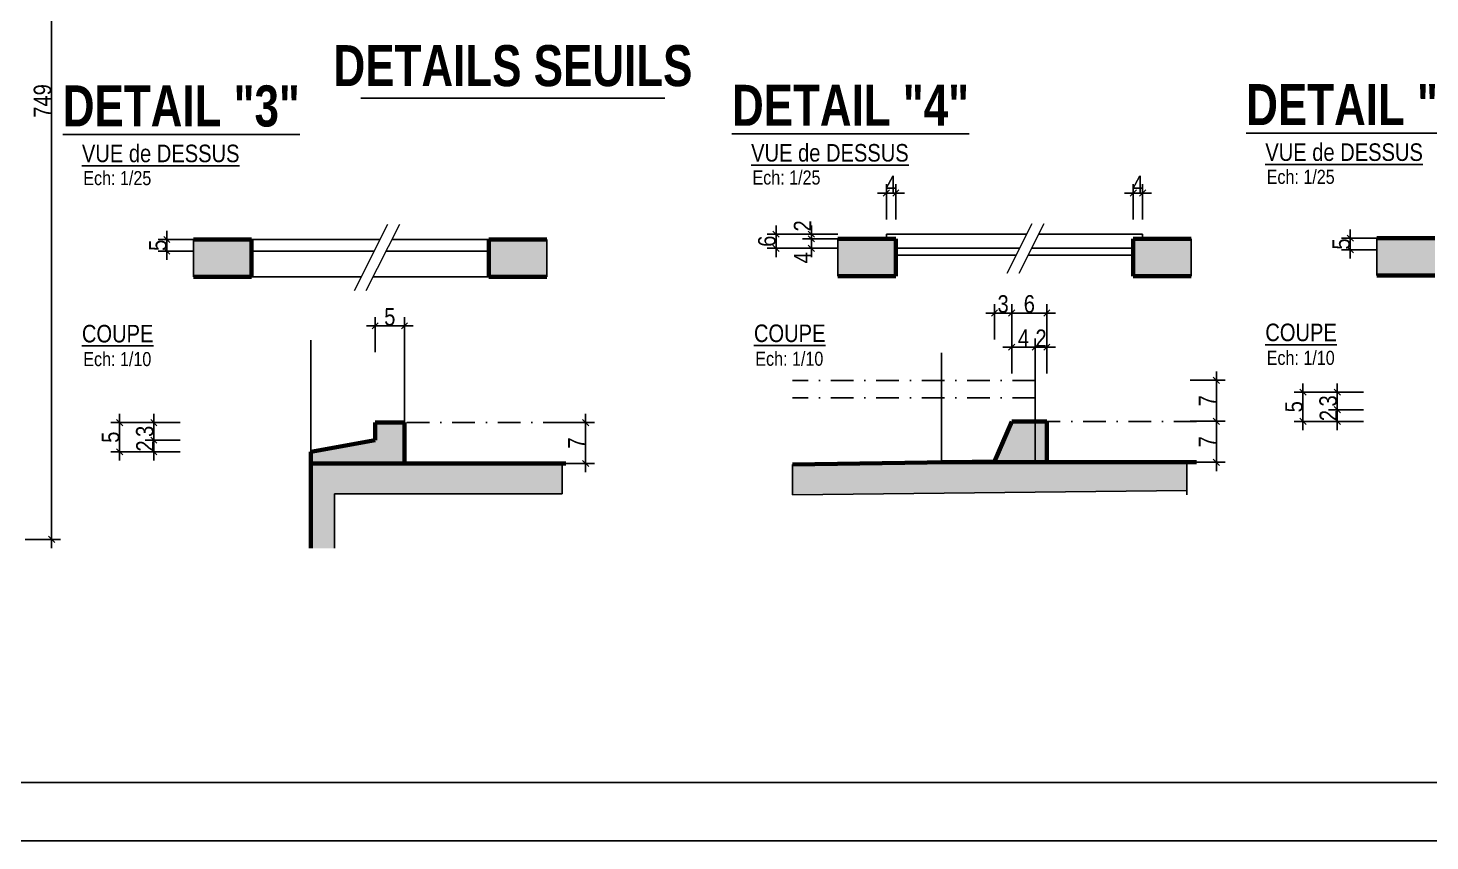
# Model space of a CAD drawing. Header units: centimetres. Extents: x -1744 to 32711, y -16767 to -12567.
# Drawn here: x 28982 to 30179, y -16767 to -16073 of the extents above; entities that cross this region are included whole.
import ezdxf
from ezdxf.enums import TextEntityAlignment as Align

# ---------------------------------------------------------------- set-up
doc = ezdxf.new("R2010")
doc.units = ezdxf.units.CM
doc.header["$LTSCALE"] = 25.4
doc.header["$PDMODE"] = 1
doc.header["$PDSIZE"] = -2
doc.linetypes.add('CACHEX2', pattern=[19.05, 12.7, -6.35])
doc.linetypes.add('TIRETPTX2', pattern=[50.8, 25.4, -12.7, 0, -12.7])
for name, color, linetype in [('01_cote_gen', 4, 'Continuous'), ('01_linteaux', 2, 'Continuous'), ('01_poch_BN', 9, 'Continuous'), ('01_poch_murs', 253, 'Continuous'), ('01_texte', 230, 'Continuous'), ('AA_COTES', 2, 'Continuous')]:
    doc.layers.add(name, color=color, linetype=linetype)
for name, color, linetype, lineweight in [('01_murs_coup', 5, 'Continuous', 60), ('01_résv', 32, 'Continuous', 9), ('01_tram_axes', 2, 'TIRETPTX2', 9)]:
    doc.layers.add(name, color=color, linetype=linetype, lineweight=lineweight)
doc.styles.add('ARIAL NA', font='ARIALN.TTF')
doc.styles.add('impact', font='impact.ttf')
doc.styles.add('STYLE2', font='ARIALN.TTF')
doc.dimstyles.new('JB10', dxfattribs={"dimscale": 0.1, "dimtxt": 150, "dimasz": 15, "dimexe": 0.1, "dimexo": 0.1, "dimgap": 0.09, "dimtad": 1, "dimdec": 1, "dimlfac": 0.2, "dimdsep": 46, "dimtxsty": 'STYLE2', "dimblk1": 'BOND_G', "dimblk2": 'BOND_D', "dimsah": 1, "dimcen": 1.5, "dimdle": 0.01, "dimse1": 1, "dimse2": 1, "dimclrd": 4, "dimclre": 2, "dimclrt": 6, "dimazin": 2, "dimtfac": 2.333333, "dimtdec": 1, "dimtix": 1, "dimtmove": 2, "dimatfit": 3, "dimldrblk": 'BOND_G', "dimfxl": 1, "dimtolj": 1, "dimtzin": 0, "dimarcsym": 0})
doc.dimstyles.new('JB25', dxfattribs={"dimscale": 0.1, "dimtxt": 150, "dimasz": 15, "dimexe": 0.1, "dimexo": 0.1, "dimgap": 0.09, "dimtad": 1, "dimdec": 1, "dimlfac": 0.5, "dimdsep": 46, "dimtxsty": 'STYLE2', "dimblk1": 'BOND_G', "dimblk2": 'BOND_D', "dimsah": 1, "dimcen": 1.5, "dimdle": 0.01, "dimse1": 1, "dimse2": 1, "dimclrd": 4, "dimclre": 2, "dimclrt": 6, "dimazin": 2, "dimtfac": 2.333333, "dimtdec": 1, "dimtix": 1, "dimtmove": 2, "dimatfit": 3, "dimldrblk": 'BOND_G', "dimfxl": 1, "dimtolj": 1, "dimtzin": 0, "dimarcsym": 0})
doc.dimstyles.new('JB50', dxfattribs={"dimscale": 0.1, "dimtxt": 150, "dimasz": 15, "dimexe": 0.1, "dimexo": 0.1, "dimgap": 0.09, "dimtad": 1, "dimdec": 1, "dimdsep": 46, "dimtxsty": 'STYLE2', "dimblk1": 'BOND_G', "dimblk2": 'BOND_D', "dimsah": 1, "dimcen": 1.5, "dimdle": 0.01, "dimse1": 1, "dimse2": 1, "dimclrd": 4, "dimclre": 2, "dimclrt": 6, "dimazin": 2, "dimtfac": 2.333333, "dimtdec": 1, "dimtix": 1, "dimtmove": 2, "dimatfit": 3, "dimldrblk": 'BOND_G', "dimfxl": 1, "dimtolj": 1, "dimtzin": 0, "dimarcsym": 0})

# ---------------------------------------------------------------- blocks, each defined once
blk = doc.blocks.new('BOND_G')
at = {"layer": 'AA_COTES', "color": 0}
for p, q in [((0, -5), (0, 15)), ((5, 0), (-5, 0)), ((1.77, 1.77), (-1.77, -1.77))]:
    blk.add_line(p, q, dxfattribs=at)
blk = doc.blocks.new('BOND_D')
at = {"layer": 'AA_COTES', "color": 0}
for p, q in [((5, 0), (-5, 0)), ((-1.77, -1.77), (1.77, 1.77)), ((0, 5), (0, -15))]:
    blk.add_line(p, q, dxfattribs=at)
blk = doc.blocks.new('*D619')
at = {"layer": '01_cote_gen', "color": 4, "lineweight": -2, "transparency": 16777216}
blk.add_line((29001.7, -15762.1), (29001.7, -16508), dxfattribs=at)
at = {"layer": 'Defpoints', "color": 0, "transparency": 16777216}
for p in [(29017.3, -15760.6), (28979.4, -16509.5), (29001.7, -16509.5)]:
    blk.add_point(p, dxfattribs=at)
at = {"layer": '01_cote_gen', "color": 4, "lineweight": -2, "transparency": 16777216, "xscale": 1.5, "yscale": 1.5, "zscale": 1.5}
for name, p, rotation in [('BOND_G', (29001.7, -15760.6), 90), ('BOND_D', (29001.7, -16509.5), 270)]:
    blk.add_blockref(name, p, dxfattribs=dict(at, rotation=rotation))
at = {"layer": '01_cote_gen', "color": 6, "transparency": 16777216, "insert": (28994, -16135), "char_height": 15, "attachment_point": 5, "rotation": 90, "style": 'STYLE2'}
blk.add_mtext('\\A1;749', dxfattribs=at)
blk = doc.blocks.new('*D1059')
at = {"layer": '01_cote_gen', "color": 4, "lineweight": -2, "transparency": 16777216}
blk.add_line((29823.6, -16316.2), (29850.6, -16316.2), dxfattribs=at)
at = {"layer": 'Defpoints', "color": 0, "transparency": 16777216}
for p in [(29852.1, -16316.2), (29822.1, -16408.6), (29852.1, -16408.6)]:
    blk.add_point(p, dxfattribs=at)
at = {"layer": '01_cote_gen', "color": 4, "lineweight": -2, "transparency": 16777216, "xscale": 1.5, "yscale": 1.5, "zscale": 1.5, "rotation": 180}
blk.add_blockref('BOND_G', (29822.1, -16316.2), dxfattribs=at)
at = {"layer": '01_cote_gen', "color": 4, "lineweight": -2, "transparency": 16777216, "xscale": 1.5, "yscale": 1.5, "zscale": 1.5}
blk.add_blockref('BOND_D', (29852.1, -16316.2), dxfattribs=at)
at = {"layer": '01_cote_gen', "color": 6, "transparency": 16777216, "insert": (29837.1, -16308.5), "char_height": 15, "attachment_point": 5, "style": 'STYLE2'}
blk.add_mtext('\\A1;6', dxfattribs=at)
blk = doc.blocks.new('*D1060')
at = {"layer": '01_cote_gen', "color": 4, "lineweight": -2, "transparency": 16777216}
blk.add_line((29823.6, -16345.3), (29840.6, -16345.3), dxfattribs=at)
at = {"layer": 'Defpoints', "color": 0, "transparency": 16777216}
for p in [(29822.1, -16338.7), (29842.1, -16345.3), (29842.1, -16350.3)]:
    blk.add_point(p, dxfattribs=at)
at = {"layer": '01_cote_gen', "color": 4, "lineweight": -2, "transparency": 16777216, "xscale": 1.5, "yscale": 1.5, "zscale": 1.5, "rotation": 180}
blk.add_blockref('BOND_G', (29822.1, -16345.3), dxfattribs=at)
at = {"layer": '01_cote_gen', "color": 4, "lineweight": -2, "transparency": 16777216, "xscale": 1.5, "yscale": 1.5, "zscale": 1.5}
blk.add_blockref('BOND_D', (29842.1, -16345.3), dxfattribs=at)
at = {"layer": '01_cote_gen', "color": 6, "transparency": 16777216, "insert": (29832.1, -16337.7), "char_height": 15, "attachment_point": 5, "style": 'STYLE2'}
blk.add_mtext('\\A1;4', dxfattribs=at)
blk = doc.blocks.new('*D1050')
at = {"layer": '01_cote_gen', "color": 4, "lineweight": -2, "transparency": 16777216}
blk.add_line((29843.6, -16345.3), (29850.6, -16345.3), dxfattribs=at)
at = {"layer": 'Defpoints', "color": 0, "transparency": 16777216}
for p in [(29852.1, -16341.3), (29852.1, -16345.3), (29842.1, -16355.4)]:
    blk.add_point(p, dxfattribs=at)
at = {"layer": '01_cote_gen', "color": 4, "lineweight": -2, "transparency": 16777216, "xscale": 1.5, "yscale": 1.5, "zscale": 1.5, "rotation": 180}
blk.add_blockref('BOND_G', (29842.1, -16345.3), dxfattribs=at)
at = {"layer": '01_cote_gen', "color": 4, "lineweight": -2, "transparency": 16777216, "xscale": 1.5, "yscale": 1.5, "zscale": 1.5}
blk.add_blockref('BOND_D', (29852.1, -16345.3), dxfattribs=at)
at = {"layer": '01_cote_gen', "color": 6, "transparency": 16777216, "insert": (29847.1, -16337.7), "char_height": 15, "attachment_point": 5, "style": 'STYLE2'}
blk.add_mtext('\\A1;2', dxfattribs=at)
blk = doc.blocks.new('*D1061')
at = {"layer": '01_cote_gen', "color": 4, "lineweight": -2, "transparency": 16777216}
blk.add_line((29996.9, -16410.1), (29996.9, -16442.1), dxfattribs=at)
at = {"layer": 'Defpoints', "color": 0, "transparency": 16777216}
for p in [(29852.1, -16408.6), (29871, -16443.6), (29996.9, -16443.6)]:
    blk.add_point(p, dxfattribs=at)
at = {"layer": '01_cote_gen', "color": 4, "lineweight": -2, "transparency": 16777216, "xscale": 1.5, "yscale": 1.5, "zscale": 1.5}
for name, p, rotation in [('BOND_G', (29996.9, -16408.6), 90), ('BOND_D', (29996.9, -16443.6), 270)]:
    blk.add_blockref(name, p, dxfattribs=dict(at, rotation=rotation))
at = {"layer": '01_cote_gen', "color": 6, "transparency": 16777216, "insert": (29989.4, -16426.1), "char_height": 15, "attachment_point": 5, "rotation": 90, "style": 'STYLE2'}
blk.add_mtext('\\A1;7', dxfattribs=at)
blk = doc.blocks.new('*D1062')
at = {"layer": '01_cote_gen', "color": 4, "lineweight": -2, "transparency": 16777216}
blk.add_line((29808.8, -16316.2), (29820.6, -16316.2), dxfattribs=at)
at = {"layer": 'Defpoints', "color": 0, "transparency": 16777216}
for p in [(29822.1, -16316.2), (29822.1, -16408.6), (29807.3, -16442.9)]:
    blk.add_point(p, dxfattribs=at)
at = {"layer": '01_cote_gen', "color": 4, "lineweight": -2, "transparency": 16777216, "xscale": 1.5, "yscale": 1.5, "zscale": 1.5, "rotation": 180}
blk.add_blockref('BOND_G', (29807.3, -16316.2), dxfattribs=at)
at = {"layer": '01_cote_gen', "color": 4, "lineweight": -2, "transparency": 16777216, "xscale": 1.5, "yscale": 1.5, "zscale": 1.5}
blk.add_blockref('BOND_D', (29822.1, -16316.2), dxfattribs=at)
at = {"layer": '01_cote_gen', "color": 6, "transparency": 16777216, "insert": (29814.7, -16308.5), "char_height": 15, "attachment_point": 5, "style": 'STYLE2'}
blk.add_mtext('\\A1;3', dxfattribs=at)
blk = doc.blocks.new('*D1063')
at = {"layer": '01_cote_gen', "color": 4, "lineweight": -2, "transparency": 16777216}
blk.add_line((29650.9, -16259.3), (29650.9, -16254.3), dxfattribs=at)
at = {"layer": 'Defpoints', "color": 0, "transparency": 16777216}
for p in [(29650.9, -16252.8), (29723, -16252.8), (29738.8, -16260.8)]:
    blk.add_point(p, dxfattribs=at)
at = {"layer": '01_cote_gen', "color": 4, "lineweight": -2, "transparency": 16777216, "xscale": 1.5, "yscale": 1.5, "zscale": 1.5}
for name, p, rotation in [('BOND_D', (29650.9, -16252.8), 90), ('BOND_G', (29650.9, -16260.8), 270)]:
    blk.add_blockref(name, p, dxfattribs=dict(at, rotation=rotation))
at = {"layer": '01_cote_gen', "color": 6, "transparency": 16777216, "insert": (29643.4, -16269), "char_height": 15, "attachment_point": 5, "rotation": 90, "style": 'STYLE2'}
blk.add_mtext('\\A1;4', dxfattribs=at)
blk = doc.blocks.new('*D1051')
at = {"layer": '01_cote_gen', "color": 4, "lineweight": -2, "transparency": 16777216}
blk.add_line((29620.7, -16259.3), (29620.7, -16250.3), dxfattribs=at)
at = {"layer": 'Defpoints', "color": 0, "transparency": 16777216}
for p in [(29620.7, -16248.8), (29663.4, -16248.8), (29662.6, -16260.8)]:
    blk.add_point(p, dxfattribs=at)
at = {"layer": '01_cote_gen', "color": 4, "lineweight": -2, "transparency": 16777216, "xscale": 1.5, "yscale": 1.5, "zscale": 1.5}
for name, p, rotation in [('BOND_D', (29620.7, -16248.8), 90), ('BOND_G', (29620.7, -16260.8), 270)]:
    blk.add_blockref(name, p, dxfattribs=dict(at, rotation=rotation))
at = {"layer": '01_cote_gen', "color": 6, "transparency": 16777216, "insert": (29613, -16254.8), "char_height": 15, "attachment_point": 5, "rotation": 90, "style": 'STYLE2'}
blk.add_mtext('\\A1;6', dxfattribs=at)
blk = doc.blocks.new('*D1052')
at = {"layer": '01_cote_gen', "color": 4, "lineweight": -2, "transparency": 16777216}
blk.add_line((29650.9, -16251.3), (29650.9, -16250.3), dxfattribs=at)
at = {"layer": 'Defpoints', "color": 0, "transparency": 16777216}
for p in [(29643.2, -16248.8), (29643.4, -16252.8), (29650.9, -16248.8)]:
    blk.add_point(p, dxfattribs=at)
at = {"layer": '01_cote_gen', "color": 4, "lineweight": -2, "transparency": 16777216, "xscale": 1.5, "yscale": 1.5, "zscale": 1.5}
for name, p, rotation in [('BOND_D', (29650.9, -16248.8), 90), ('BOND_G', (29650.9, -16252.8), 270)]:
    blk.add_blockref(name, p, dxfattribs=dict(at, rotation=rotation))
at = {"layer": '01_cote_gen', "color": 6, "transparency": 16777216, "insert": (29643.4, -16241.7), "char_height": 15, "attachment_point": 5, "rotation": 90, "style": 'STYLE2'}
blk.add_mtext('\\A1;2', dxfattribs=at)
blk = doc.blocks.new('*D1064')
at = {"layer": '01_cote_gen', "color": 4, "lineweight": -2, "transparency": 16777216}
for p, q in [((29713.5, -16213.7), (29712, -16213.7)), ((29723, -16213.7), (29715, -16213.7)), ((29724.5, -16213.7), (29726, -16213.7))]:
    blk.add_line(p, q, dxfattribs=at)
at = {"layer": 'Defpoints', "color": 0, "transparency": 16777216}
for p in [(29715, -16213.7), (29715, -16248.8), (29723, -16252.8)]:
    blk.add_point(p, dxfattribs=at)
at = {"layer": '01_cote_gen', "color": 4, "lineweight": -2, "transparency": 16777216, "xscale": 1.5, "yscale": 1.5, "zscale": 1.5}
blk.add_blockref('BOND_D', (29715, -16213.7), dxfattribs=at)
at = {"layer": '01_cote_gen', "color": 4, "lineweight": -2, "transparency": 16777216, "xscale": 1.5, "yscale": 1.5, "zscale": 1.5, "rotation": 180}
blk.add_blockref('BOND_G', (29723, -16213.7), dxfattribs=at)
at = {"layer": '01_cote_gen', "color": 6, "transparency": 16777216, "insert": (29719, -16206.2), "char_height": 15, "attachment_point": 5, "style": 'STYLE2'}
blk.add_mtext('\\A1;4', dxfattribs=at)
blk = doc.blocks.new('*D1065')
at = {"layer": '01_cote_gen', "color": 4, "lineweight": -2, "transparency": 16777216}
for p, q in [((29924.4, -16213.7), (29922.9, -16213.7)), ((29933.9, -16213.7), (29925.9, -16213.7)), ((29935.4, -16213.7), (29936.9, -16213.7))]:
    blk.add_line(p, q, dxfattribs=at)
at = {"layer": 'Defpoints', "color": 0, "transparency": 16777216}
for p in [(29925.9, -16213.7), (29925.9, -16252.8), (29933.9, -16252.8)]:
    blk.add_point(p, dxfattribs=at)
at = {"layer": '01_cote_gen', "color": 4, "lineweight": -2, "transparency": 16777216, "xscale": 1.5, "yscale": 1.5, "zscale": 1.5}
blk.add_blockref('BOND_D', (29925.9, -16213.7), dxfattribs=at)
at = {"layer": '01_cote_gen', "color": 4, "lineweight": -2, "transparency": 16777216, "xscale": 1.5, "yscale": 1.5, "zscale": 1.5, "rotation": 180}
blk.add_blockref('BOND_G', (29933.9, -16213.7), dxfattribs=at)
at = {"layer": '01_cote_gen', "color": 6, "transparency": 16777216, "insert": (29929.9, -16206.2), "char_height": 15, "attachment_point": 5, "style": 'STYLE2'}
blk.add_mtext('\\A1;4', dxfattribs=at)
blk = doc.blocks.new('*D1066')
at = {"layer": '01_cote_gen', "color": 4, "lineweight": -2, "transparency": 16777216}
blk.add_line((29996.9, -16375.1), (29996.9, -16407.1), dxfattribs=at)
at = {"layer": 'Defpoints', "color": 0, "transparency": 16777216}
for p in [(29842.1, -16373.6), (29935.6, -16408.6), (29996.9, -16408.6)]:
    blk.add_point(p, dxfattribs=at)
at = {"layer": '01_cote_gen', "color": 4, "lineweight": -2, "transparency": 16777216, "xscale": 1.5, "yscale": 1.5, "zscale": 1.5}
for name, p, rotation in [('BOND_G', (29996.9, -16373.6), 90), ('BOND_D', (29996.9, -16408.6), 270)]:
    blk.add_blockref(name, p, dxfattribs=dict(at, rotation=rotation))
at = {"layer": '01_cote_gen', "color": 6, "transparency": 16777216, "insert": (29989.4, -16391.1), "char_height": 15, "attachment_point": 5, "rotation": 90, "style": 'STYLE2'}
blk.add_mtext('\\A1;7', dxfattribs=at)
blk = doc.blocks.new('*D1067')
at = {"layer": '01_cote_gen', "color": 4, "lineweight": -2, "transparency": 16777216}
blk.add_line((29458, -16411.2), (29458, -16443.2), dxfattribs=at)
at = {"layer": 'Defpoints', "color": 0, "transparency": 16777216}
for p in [(29313.2, -16409.7), (29332.1, -16444.7), (29458, -16444.7)]:
    blk.add_point(p, dxfattribs=at)
at = {"layer": '01_cote_gen', "color": 4, "lineweight": -2, "transparency": 16777216, "xscale": 1.5, "yscale": 1.5, "zscale": 1.5}
for name, p, rotation in [('BOND_G', (29458, -16409.7), 90), ('BOND_D', (29458, -16444.7), 270)]:
    blk.add_blockref(name, p, dxfattribs=dict(at, rotation=rotation))
at = {"layer": '01_cote_gen', "color": 6, "transparency": 16777216, "insert": (29450.5, -16427.2), "char_height": 15, "attachment_point": 5, "rotation": 90, "style": 'STYLE2'}
blk.add_mtext('\\A1;7', dxfattribs=at)
blk = doc.blocks.new('*D1068')
at = {"layer": '01_cote_gen', "color": 4, "lineweight": -2, "transparency": 16777216}
blk.add_line((29100.2, -16261.8), (29100.2, -16254.8), dxfattribs=at)
at = {"layer": 'Defpoints', "color": 0, "transparency": 16777216}
for p in [(29100.2, -16253.3), (29172.5, -16253.3), (29172.5, -16263.3)]:
    blk.add_point(p, dxfattribs=at)
at = {"layer": '01_cote_gen', "color": 4, "lineweight": -2, "transparency": 16777216, "xscale": 1.5, "yscale": 1.5, "zscale": 1.5}
for name, p, rotation in [('BOND_D', (29100.2, -16253.3), 90), ('BOND_G', (29100.2, -16263.3), 270)]:
    blk.add_blockref(name, p, dxfattribs=dict(at, rotation=rotation))
at = {"layer": '01_cote_gen', "color": 6, "transparency": 16777216, "insert": (29092.6, -16258.3), "char_height": 15, "attachment_point": 5, "rotation": 90, "style": 'STYLE2'}
blk.add_mtext('\\A1;5', dxfattribs=at)
blk = doc.blocks.new('*D1069')
at = {"layer": '01_cote_gen', "color": 4, "lineweight": -2, "transparency": 16777216}
blk.add_line((29279.7, -16327.1), (29301.7, -16327.1), dxfattribs=at)
at = {"layer": 'Defpoints', "color": 0, "transparency": 16777216}
for p in [(29303.2, -16327.1), (29278.2, -16409.7), (29303.2, -16404.8)]:
    blk.add_point(p, dxfattribs=at)
at = {"layer": '01_cote_gen', "color": 4, "lineweight": -2, "transparency": 16777216, "xscale": 1.5, "yscale": 1.5, "zscale": 1.5, "rotation": 180}
blk.add_blockref('BOND_G', (29278.2, -16327.1), dxfattribs=at)
at = {"layer": '01_cote_gen', "color": 4, "lineweight": -2, "transparency": 16777216, "xscale": 1.5, "yscale": 1.5, "zscale": 1.5}
blk.add_blockref('BOND_D', (29303.2, -16327.1), dxfattribs=at)
at = {"layer": '01_cote_gen', "color": 6, "transparency": 16777216, "insert": (29290.7, -16319.4), "char_height": 15, "attachment_point": 5, "style": 'STYLE2'}
blk.add_mtext('\\A1;5', dxfattribs=at)
blk = doc.blocks.new('*D1053')
at = {"layer": '01_cote_gen', "color": 4, "lineweight": -2, "transparency": 16777216}
blk.add_line((29089.1, -16433.2), (29089.1, -16426.2), dxfattribs=at)
at = {"layer": 'Defpoints', "color": 0, "transparency": 16777216}
for p in [(29089.1, -16424.7), (29201.5, -16424.7), (29223.2, -16434.7)]:
    blk.add_point(p, dxfattribs=at)
at = {"layer": '01_cote_gen', "color": 4, "lineweight": -2, "transparency": 16777216, "xscale": 1.5, "yscale": 1.5, "zscale": 1.5}
for name, p, rotation in [('BOND_D', (29089.1, -16424.7), 90), ('BOND_G', (29089.1, -16434.7), 270)]:
    blk.add_blockref(name, p, dxfattribs=dict(at, rotation=rotation))
at = {"layer": '01_cote_gen', "color": 6, "transparency": 16777216, "insert": (29081.5, -16429.7), "char_height": 15, "attachment_point": 5, "rotation": 90, "style": 'STYLE2'}
blk.add_mtext('\\A1;2', dxfattribs=at)
blk = doc.blocks.new('*D1054')
at = {"layer": '01_cote_gen', "color": 4, "lineweight": -2, "transparency": 16777216}
blk.add_line((29089.1, -16423.2), (29089.1, -16411.2), dxfattribs=at)
at = {"layer": 'Defpoints', "color": 0, "transparency": 16777216}
for p in [(29089.1, -16409.7), (29201.5, -16409.7), (29117.6, -16424.7)]:
    blk.add_point(p, dxfattribs=at)
at = {"layer": '01_cote_gen', "color": 4, "lineweight": -2, "transparency": 16777216, "xscale": 1.5, "yscale": 1.5, "zscale": 1.5}
for name, p, rotation in [('BOND_D', (29089.1, -16409.7), 90), ('BOND_G', (29089.1, -16424.7), 270)]:
    blk.add_blockref(name, p, dxfattribs=dict(at, rotation=rotation))
at = {"layer": '01_cote_gen', "color": 6, "transparency": 16777216, "insert": (29081.4, -16417.2), "char_height": 15, "attachment_point": 5, "rotation": 90, "style": 'STYLE2'}
blk.add_mtext('\\A1;3', dxfattribs=at)
blk = doc.blocks.new('*D1055')
at = {"layer": '01_cote_gen', "color": 4, "lineweight": -2, "transparency": 16777216}
blk.add_line((29059.8, -16433.2), (29059.8, -16411.2), dxfattribs=at)
at = {"layer": 'Defpoints', "color": 0, "transparency": 16777216}
for p in [(29059.8, -16409.7), (29105.4, -16409.7), (29111.6, -16434.7)]:
    blk.add_point(p, dxfattribs=at)
at = {"layer": '01_cote_gen', "color": 4, "lineweight": -2, "transparency": 16777216, "xscale": 1.5, "yscale": 1.5, "zscale": 1.5}
for name, p, rotation in [('BOND_D', (29059.8, -16409.7), 90), ('BOND_G', (29059.8, -16434.7), 270)]:
    blk.add_blockref(name, p, dxfattribs=dict(at, rotation=rotation))
at = {"layer": '01_cote_gen', "color": 6, "transparency": 16777216, "insert": (29052.2, -16422.2), "char_height": 15, "attachment_point": 5, "rotation": 90, "style": 'STYLE2'}
blk.add_mtext('\\A1;5', dxfattribs=at)
blk = doc.blocks.new('*D1071')
at = {"layer": '01_cote_gen', "color": 4, "lineweight": -2, "transparency": 16777216}
blk.add_line((30111.3, -16260.7), (30111.3, -16253.7), dxfattribs=at)
at = {"layer": 'Defpoints', "color": 0, "transparency": 16777216}
for p in [(30111.3, -16252.2), (30183.6, -16252.2), (30183.6, -16262.2)]:
    blk.add_point(p, dxfattribs=at)
at = {"layer": '01_cote_gen', "color": 4, "lineweight": -2, "transparency": 16777216, "xscale": 1.5, "yscale": 1.5, "zscale": 1.5}
for name, p, rotation in [('BOND_D', (30111.3, -16252.2), 90), ('BOND_G', (30111.3, -16262.2), 270)]:
    blk.add_blockref(name, p, dxfattribs=dict(at, rotation=rotation))
at = {"layer": '01_cote_gen', "color": 6, "transparency": 16777216, "insert": (30103.7, -16257.2), "char_height": 15, "attachment_point": 5, "rotation": 90, "style": 'STYLE2'}
blk.add_mtext('\\A1;5', dxfattribs=at)
blk = doc.blocks.new('*D1056')
at = {"layer": '01_cote_gen', "color": 4, "lineweight": -2, "transparency": 16777216}
blk.add_line((30100.2, -16407.2), (30100.2, -16400.2), dxfattribs=at)
at = {"layer": 'Defpoints', "color": 0, "transparency": 16777216}
for p in [(30100.2, -16398.7), (30212.6, -16398.7), (30234.3, -16408.7)]:
    blk.add_point(p, dxfattribs=at)
at = {"layer": '01_cote_gen', "color": 4, "lineweight": -2, "transparency": 16777216, "xscale": 1.5, "yscale": 1.5, "zscale": 1.5}
for name, p, rotation in [('BOND_D', (30100.2, -16398.7), 90), ('BOND_G', (30100.2, -16408.7), 270)]:
    blk.add_blockref(name, p, dxfattribs=dict(at, rotation=rotation))
at = {"layer": '01_cote_gen', "color": 6, "transparency": 16777216, "insert": (30092.6, -16403.7), "char_height": 15, "attachment_point": 5, "rotation": 90, "style": 'STYLE2'}
blk.add_mtext('\\A1;2', dxfattribs=at)
blk = doc.blocks.new('*D1057')
at = {"layer": '01_cote_gen', "color": 4, "lineweight": -2, "transparency": 16777216}
blk.add_line((30100.2, -16397.2), (30100.2, -16385.2), dxfattribs=at)
at = {"layer": 'Defpoints', "color": 0, "transparency": 16777216}
for p in [(30100.2, -16383.7), (30212.6, -16383.7), (30128.7, -16398.7)]:
    blk.add_point(p, dxfattribs=at)
at = {"layer": '01_cote_gen', "color": 4, "lineweight": -2, "transparency": 16777216, "xscale": 1.5, "yscale": 1.5, "zscale": 1.5}
for name, p, rotation in [('BOND_D', (30100.2, -16383.7), 90), ('BOND_G', (30100.2, -16398.7), 270)]:
    blk.add_blockref(name, p, dxfattribs=dict(at, rotation=rotation))
at = {"layer": '01_cote_gen', "color": 6, "transparency": 16777216, "insert": (30092.5, -16391.2), "char_height": 15, "attachment_point": 5, "rotation": 90, "style": 'STYLE2'}
blk.add_mtext('\\A1;3', dxfattribs=at)
blk = doc.blocks.new('*D1058')
at = {"layer": '01_cote_gen', "color": 4, "lineweight": -2, "transparency": 16777216}
blk.add_line((30070.9, -16407.2), (30070.9, -16385.2), dxfattribs=at)
at = {"layer": 'Defpoints', "color": 0, "transparency": 16777216}
for p in [(30070.9, -16383.7), (30116.5, -16383.7), (30122.7, -16408.7)]:
    blk.add_point(p, dxfattribs=at)
at = {"layer": '01_cote_gen', "color": 4, "lineweight": -2, "transparency": 16777216, "xscale": 1.5, "yscale": 1.5, "zscale": 1.5}
for name, p, rotation in [('BOND_D', (30070.9, -16383.7), 90), ('BOND_G', (30070.9, -16408.7), 270)]:
    blk.add_blockref(name, p, dxfattribs=dict(at, rotation=rotation))
at = {"layer": '01_cote_gen', "color": 6, "transparency": 16777216, "insert": (30063.3, -16396.2), "char_height": 15, "attachment_point": 5, "rotation": 90, "style": 'STYLE2'}
blk.add_mtext('\\A1;5', dxfattribs=at)

msp = doc.modelspace()

# ---------------------------------------------------------------- hatches: boundary and pattern name
at = {"layer": '01_poch_BN'}
h = msp.add_hatch(color=256, dxfattribs=at)
h.dxf.hatch_style = 1
h.paths.add_polyline_path([(29172.47, -16253.3), (29122.94, -16253.3), (29122.94, -16285.3), (29172.47, -16285.3)])
h.paths.add_polyline_path([(29424.86, -16253.3), (29375.34, -16253.3), (29375.34, -16285.3), (29424.86, -16285.3)])
h = msp.add_hatch(color=256, dxfattribs=at)
h.dxf.hatch_style = 1
h.paths.add_polyline_path([(29722.99, -16252.79), (29673.47, -16252.79), (29673.47, -16284.79), (29722.99, -16284.79)])
h.paths.add_polyline_path([(29975.39, -16252.79), (29925.87, -16252.79), (29925.87, -16284.79), (29975.39, -16284.79)])
h = msp.add_hatch(color=256, dxfattribs=at)
h.dxf.hatch_style = 1
h.paths.add_polyline_path([(30183.57, -16252.22), (30134.05, -16252.22), (30134.05, -16284.22), (30183.57, -16284.22)])
h.paths.add_polyline_path([(30435.97, -16252.22), (30386.45, -16252.22), (30386.45, -16284.22), (30435.97, -16284.22)])
h = msp.add_hatch(color=256, dxfattribs=at)
h.dxf.hatch_style = 1
h.paths.add_polyline_path([(29437.98, -16444.74), (29313.24, -16444.74), (29223.24, -16444.74), (29223.24, -16517.04), (29243.38, -16517.04), (29243.38, -16470.51), (29437.98, -16470.51)])
h.paths.add_polyline_path([(29303.24, -16409.74), (29278.24, -16409.74), (29278.24, -16424.74), (29223.24, -16434.74), (29223.24, -16444.74), (29303.24, -16444.74)])
at = {"layer": '01_poch_BN', "ltscale": 0.1}
h = msp.add_hatch(color=256, dxfattribs=at)
h.dxf.hatch_style = 1
h.paths.add_polyline_path([(29842.14, -16408.65), (29822.14, -16408.65), (29807.28, -16442.95), (29762.14, -16443.62), (29762.14, -16443.65), (29842.14, -16443.65)])
h.paths.add_polyline_path([(29852.14, -16408.65), (29842.14, -16408.65), (29842.14, -16443.65), (29852.14, -16443.65)])
h.paths.add_polyline_path([(29971.77, -16443.65), (29852.14, -16443.65), (29842.14, -16443.65), (29762.14, -16443.65), (29762.14, -16443.62), (29634.78, -16445.52), (29634.78, -16471.42), (29971.77, -16467.66)])
at = {"layer": '01_résv'}
h = msp.add_hatch(dxfattribs=at)
h.set_pattern_fill('ANSI31', color=256)
h.set_pattern_definition([(45, (23651.7992, -19078.7956), (-2.245064, 2.245064), [])])
h.paths.add_polyline_path([(29892.08, -15042.56), (29892.08, -15072.59), (29902.08, -15072.59), (29902.08, -15042.62)], flags=17)
h.paths.add_polyline_path([(28263.8, -14511.48), (28263.8, -14581.48), (28273.8, -14581.48), (28273.8, -14511.48)])
h.paths.add_polyline_path([(28495, -14971.93), (28495.4, -15031.93), (28505.4, -15031.93), (28505, -14971.93)], flags=17)
h.paths.add_polyline_path([(28264.53, -14966.84), (28194.53, -14966.84), (28194.53, -14976.84), (28264.53, -14976.84)], flags=17)
h.paths.add_polyline_path([(28284.53, -14966.84), (28344.53, -14966.84), (28344.53, -14976.84), (28284.53, -14976.84)], flags=17)
h.paths.add_polyline_path([(27483.61, -15762.41), (27483.61, -15702.41), (27493.61, -15702.41), (27493.61, -15762.41)], flags=17)
h.paths.add_polyline_path([(28214.86, -14432.47), (28154.86, -14432.47), (28154.86, -14422.47), (28214.86, -14422.47)])
edge = h.paths.add_edge_path()
edge.add_line((30497.74, -15120.54), (30537.74, -15120.54))
edge.add_line((30537.74, -15120.54), (30566.35, -15148.83))
edge.add_line((30566.35, -15148.83), (30569.5, -15145.68))
edge.add_line((30569.5, -15145.68), (30572.87, -15142.31))
edge.add_line((30572.87, -15142.31), (30573.42, -15141.76))
edge.add_line((30573.42, -15141.76), (30538.77, -15107.1))
edge.add_line((30498.09, -15120.54), (30498.09, -15110.54))
edge.add_line((30498.09, -15110.54), (30542.21, -15110.54))
edge.add_line((29889.79, -14687.41), (29889.69, -14687.41))
edge.add_line((29889.69, -14687.41), (29889.71, -14664.36))
edge.add_line((29889.71, -14664.36), (29899.71, -14664.36))
edge.add_line((29899.71, -14664.36), (29899.8, -14694.4))
edge.add_line((29899.8, -14694.4), (29889.69, -14694.34))
edge.add_line((28866.94, -14687.41), (28866.84, -14687.41))
edge.add_line((28866.84, -14687.41), (28866.84, -14657.41))
edge.add_line((28866.84, -14657.41), (28876.84, -14657.41))
edge.add_line((28876.84, -14657.41), (28876.84, -14687.41))
edge.add_line((28876.84, -14687.41), (28866.84, -14687.41))
edge.add_line((27175.63, -16464.54), (27259.03, -16464.56))
edge.add_line((27259.03, -16464.56), (27259.44, -16474.52))
edge.add_line((27259.44, -16474.52), (27179.43, -16474.5))
edge.add_line((27179.43, -16474.5), (27179.03, -16467.9))
h.paths.add_polyline_path([(30573.6, -14589.64), (30566.53, -14582.57), (30537.85, -14610.86), (30497.85, -14610.86), (30497.85, -14620.86), (30541.99, -14620.86)])

# ---------------------------------------------------------------- linework, layer by layer
at = {"layer": '01_cote_gen'}
msp.add_line((31661.5, -16767.07), (23621.5, -16767.07), dxfattribs=at)
at = {"layer": '01_linteaux'}
for p, q in [((29282.39, -16253.3), (29172.47, -16253.3)), ((29375.34, -16253.3), (29292.53, -16253.3)), ((29714.99, -16248.79), (29834.94, -16248.79)), ((29714.99, -16248.79), (29714.99, -16252.79)), ((29845.08, -16248.79), (29933.87, -16248.79)), ((29933.87, -16248.79), (29933.87, -16252.79)), ((29277.33, -16263.3), (29172.47, -16263.3)), ((29375.34, -16263.3), (29287.47, -16263.3)), ((29722.99, -16260.79), (29828.87, -16260.79)), ((29839.01, -16260.79), (29925.87, -16260.79)), ((29722.99, -16266.79), (29825.84, -16266.79)), ((29835.98, -16266.79), (29925.87, -16266.79)), ((29172.47, -16285.3), (29266.21, -16285.3)), ((29375.34, -16285.3), (29276.35, -16285.3)), ((29223.24, -16339.37), (29223.24, -16434.74)), ((29303.24, -16339.37), (29303.24, -16409.74)), ((29762.14, -16350.28), (29762.14, -16443.65)), ((29842.14, -16350.28), (29842.14, -16408.65)), ((29852.14, -16443.65), (29842.14, -16443.65))]:
    msp.add_line(p, q, dxfattribs=at)
at = {"layer": '01_linteaux', "linetype": 'TIRETPTX2', "ltscale": 0.03}
for p, q in [((29842.14, -16373.65), (29634.78, -16373.65)), ((29842.14, -16373.65), (29842.14, -16388.65)), ((29842.14, -16388.65), (29634.78, -16388.65)), ((29441.06, -16409.74), (29303.24, -16409.74)), ((29979.96, -16408.65), (29852.14, -16408.65))]:
    msp.add_line(p, q, dxfattribs=at)
at = {"layer": '01_linteaux', "linetype": 'CACHEX2', "ltscale": 2}
msp.add_line((29842.14, -16408.65), (29842.14, -16443.65), dxfattribs=at)
at = {"layer": '01_murs_coup'}
for p, q in [((29172.47, -16253.3), (29122.94, -16253.3)), ((29172.47, -16253.3), (29172.47, -16285.3)), ((29375.34, -16253.3), (29375.34, -16285.3)), ((29424.86, -16253.3), (29375.34, -16253.3)), ((29722.99, -16252.79), (29673.47, -16252.79)), ((29722.99, -16252.79), (29722.99, -16284.79)), ((29925.87, -16252.79), (29925.87, -16284.79)), ((29975.39, -16252.79), (29925.87, -16252.79)), ((30183.57, -16252.22), (30134.05, -16252.22)), ((29172.47, -16285.3), (29122.94, -16285.3)), ((29424.86, -16285.3), (29375.34, -16285.3)), ((29722.99, -16284.79), (29673.47, -16284.79)), ((29975.39, -16284.79), (29925.87, -16284.79)), ((30183.57, -16284.22), (30134.05, -16284.22)), ((29278.24, -16409.74), (29278.24, -16424.74)), ((29303.24, -16409.74), (29278.24, -16409.74)), ((29303.24, -16409.74), (29303.24, -16444.74)), ((29822.14, -16408.65), (29807.28, -16442.95)), ((29852.14, -16408.65), (29822.14, -16408.65)), ((29852.14, -16408.65), (29852.14, -16443.65)), ((29223.24, -16434.74), (29278.24, -16424.74)), ((29223.24, -16434.74), (29223.24, -16444.74)), ((29441.06, -16444.74), (29223.24, -16444.74)), ((29223.24, -16444.74), (29223.24, -16517.04)), ((29441.06, -16444.74), (29313.24, -16444.74)), ((29807.28, -16442.95), (29634.78, -16445.52)), ((29979.96, -16443.65), (29762.14, -16443.65)), ((29979.96, -16443.65), (29852.14, -16443.65))]:
    msp.add_line(p, q, dxfattribs=at)
at = {"layer": '01_poch_BN'}
for p, q in [((29424.86, -16253.3), (29424.86, -16285.3)), ((29975.39, -16252.79), (29975.39, -16284.79)), ((29437.98, -16470.51), (29437.98, -16444.74)), ((29634.78, -16445.52), (29634.78, -16471.42)), ((29971.77, -16471.42), (29971.77, -16443.65)), ((29243.38, -16517.04), (29243.38, -16470.51)), ((29243.38, -16470.51), (29437.98, -16470.51))]:
    msp.add_line(p, q, dxfattribs=at)
at = {"layer": '01_poch_BN', "ltscale": 0.1}
msp.add_line((29634.78, -16471.42), (29971.77, -16467.66), dxfattribs=at)
at = {"layer": '01_poch_murs'}
for p, q in [((29122.94, -16253.3), (29122.94, -16285.3)), ((29673.47, -16252.79), (29673.47, -16284.79)), ((30134.05, -16252.22), (30134.05, -16284.22))]:
    msp.add_line(p, q, dxfattribs=at)
at = {"layer": '01_texte'}
for p, q in [((29265.86, -16132.63), (29525.72, -16132.63)), ((31661.5, -16717.07), (23671.5, -16717.07))]:
    msp.add_line(p, q, dxfattribs=at)
at = {"layer": '01_tram_axes', "ltscale": 0.5}
for p, q in [((29288.82, -16240.57), (29260.18, -16297.23)), ((29298.96, -16240.57), (29270.32, -16297.23)), ((29839.35, -16240.07), (29818.01, -16282.27)), ((29849.49, -16240.07), (29828.15, -16282.27))]:
    msp.add_line(p, q, dxfattribs=at)
at = {"layer": '01_tram_axes', "ltscale": 2}
msp.add_line((29303.24, -16401.72), (29303.24, -16352.74), dxfattribs=at)

# ---------------------------------------------------------------- texts
at = {"layer": '01_texte', "style": 'impact'}
msp.add_text('DETAILS SEUILS', height=35, dxfattribs=at).set_placement((29395.92, -16104.82), align=Align.MIDDLE)
for s, p in [('%%UDETAIL "3"', (29112.54, -16167.23)), ('%%UDETAIL "4"', (29684.31, -16166.72)), ('%%UDETAIL "5"', (30123.65, -16166.14))]:
    msp.add_text(s, height=35, dxfattribs=at).set_placement(p, align=Align.BOTTOM_CENTER)
at = {"layer": '01_texte', "style": 'ARIAL NA'}
for s, height, p in [('%%UVUE de DESSUS', 15, (30038.74, -16186.22)), ('%%UVUE de DESSUS', 15, (29027.63, -16187.3)), ('%%UVUE de DESSUS', 15, (29599.4, -16186.79)), (' Ech: 1/25', 12, (29024.98, -16206.9)), (' Ech: 1/25', 12, (29596.75, -16206.39)), (' Ech: 1/25', 12, (30036.09, -16205.82)), ('%%UCOUPE', 15, (29027.63, -16341.26)), ('%%UCOUPE', 15, (29601.82, -16340.94)), ('%%UCOUPE', 15, (30038.74, -16340.18)), (' Ech: 1/10', 12, (29024.98, -16361.49)), (' Ech: 1/10', 12, (29599.16, -16361.17)), (' Ech: 1/10', 12, (30036.09, -16360.41))]:
    msp.add_text(s, height=height, dxfattribs=at).set_placement(p)

# ---------------------------------------------------------------- dimensions: what is measured, and where the dimension line sits
at = {"layer": '01_cote_gen'}
for base, p1, p2, dimstyle, picture, middle in [((29001.67, -16509.54), (29017.27, -15760.56), (28979.39, -16509.54), 'JB50', '*D619', (28994.01, -16135.05)), ((29620.69, -16248.79), (29662.58, -16260.79), (29663.45, -16248.79), 'JB25', '*D1051', (29613.02, -16254.79)), ((29100.19, -16253.3), (29172.47, -16263.3), (29172.47, -16253.3), 'JB25', '*D1068', (29092.55, -16258.3)), ((30111.3, -16252.22), (30183.57, -16262.22), (30183.57, -16252.22), 'JB25', '*D1071', (30103.66, -16257.22)), ((29996.91, -16408.65), (29842.14, -16373.65), (29935.64, -16408.65), 'JB10', '*D1066', (29989.4, -16391.15)), ((30070.95, -16383.66), (30122.67, -16408.66), (30116.54, -16383.66), 'JB10', '*D1058', (30063.31, -16396.16)), ((30100.17, -16383.66), (30128.74, -16398.66), (30212.61, -16383.66), 'JB10', '*D1057', (30092.5, -16391.16)), ((30100.17, -16398.66), (30234.35, -16408.66), (30212.61, -16398.66), 'JB10', '*D1056', (30092.63, -16403.66)), ((29059.84, -16409.74), (29111.56, -16434.74), (29105.43, -16409.74), 'JB10', '*D1055', (29052.2, -16422.24)), ((29089.06, -16409.74), (29117.63, -16424.74), (29201.5, -16409.74), 'JB10', '*D1054', (29081.39, -16417.24)), ((29458.01, -16444.74), (29313.24, -16409.74), (29332.15, -16444.74), 'JB10', '*D1067', (29450.5, -16427.24)), ((29996.91, -16443.65), (29852.14, -16408.65), (29871.05, -16443.65), 'JB10', '*D1061', (29989.4, -16426.15)), ((29089.06, -16424.74), (29223.24, -16434.74), (29201.5, -16424.74), 'JB10', '*D1053', (29081.52, -16429.74))]:
    dim = msp.add_linear_dim(base=base, p1=p1, p2=p2, angle=90, dimstyle=dimstyle, dxfattribs=at)
    dim.commit()
    dim.dimension.update_dxf_attribs({"geometry": picture, "text_midpoint": middle})
for base, p1, p2, dimstyle, picture, middle in [((29714.99, -16213.72), (29722.99, -16252.79), (29714.99, -16248.79), 'JB25', '*D1064', (29718.99, -16206.22)), ((29925.87, -16213.72), (29933.87, -16252.79), (29925.87, -16252.79), 'JB25', '*D1065', (29929.87, -16206.22)), ((29822.14, -16316.19), (29807.28, -16442.95), (29822.14, -16408.65), 'JB10', '*D1062', (29814.71, -16308.52)), ((29852.14, -16316.19), (29822.14, -16408.65), (29852.14, -16408.65), 'JB10', '*D1059', (29837.14, -16308.52)), ((29303.24, -16327.06), (29278.24, -16409.74), (29303.24, -16404.83), 'JB10', '*D1069', (29290.74, -16319.43)), ((29842.14, -16345.25), (29822.14, -16338.69), (29842.14, -16350.28), 'JB10', '*D1060', (29832.14, -16337.74)), ((29852.14, -16345.25), (29842.14, -16355.4), (29852.14, -16341.34), 'JB10', '*D1050', (29847.14, -16337.71))]:
    dim = msp.add_linear_dim(base=base, p1=p1, p2=p2, dimstyle=dimstyle, dxfattribs=at)
    dim.commit()
    dim.dimension.update_dxf_attribs({"geometry": picture, "text_midpoint": middle})
for base, p1, p2, picture, middle in [((29650.93, -16248.79), (29643.43, -16252.79), (29643.19, -16248.79), '*D1052', (29643.39, -16241.72)), ((29650.93, -16252.79), (29738.83, -16260.79), (29722.99, -16252.79), '*D1063', (29643.43, -16268.97))]:
    dim = msp.add_linear_dim(base=base, p1=p1, p2=p2, angle=90, dimstyle='JB25', dxfattribs=at)
    dim.commit()
    dim.dimension.update_dxf_attribs({"geometry": picture, "text_midpoint": middle, "dimtype": 160})

doc.saveas('drawing.dxf')
